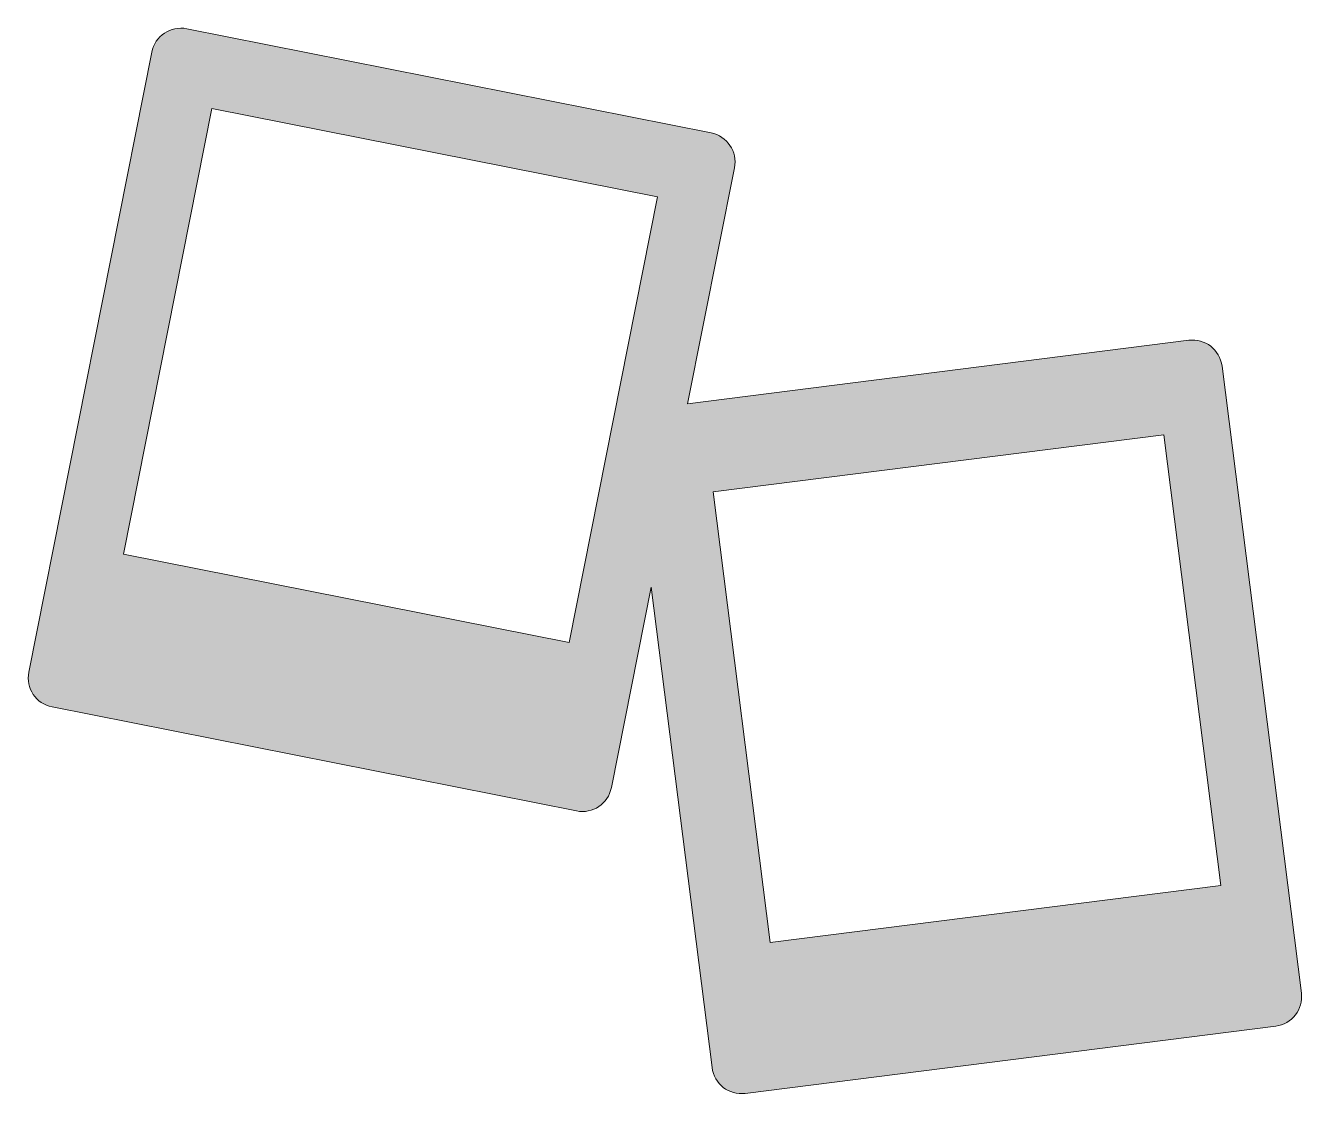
# Model space of a CAD drawing. Header units: inches. Extents: x 0 to 102, y 0 to 85.
import ezdxf

# ---------------------------------------------------------------- set-up
doc = ezdxf.new("R2010")
doc.units = ezdxf.units.IN
doc.header["$MEASUREMENT"] = 0
doc.layers.add('Layer 1', color=7, linetype='Continuous')

msp = doc.modelspace()

# ---------------------------------------------------------------- hatches: boundary and pattern name
at = {"layer": 'Layer 1', "true_color": 0xf6921e}
h = msp.add_hatch(color=30, dxfattribs=at)
h.dxf.hatch_style = 2
edge = h.paths.add_edge_path()
edge.add_spline(control_points=[(95.25, 58.05), (95.08, 59.35), (93.9, 60.27), (92.6, 60.11), (92.6, 60.11), (52.61, 55.04), (52.61, 55.04), (52.61, 55.04), (56.35, 73.87), (56.35, 73.87), (56.6, 75.16), (55.77, 76.4), (54.48, 76.66), (54.48, 76.66), (12.65, 84.96), (12.65, 84.96), (11.36, 85.22), (10.12, 84.38), (9.86, 83.1), (9.86, 83.1), (0.05, 33.63), (0.05, 33.63), (-0.21, 32.35), (0.62, 31.1), (1.91, 30.85), (1.91, 30.85), (43.74, 22.55), (43.74, 22.55), (45.03, 22.29), (46.28, 23.13), (46.53, 24.41), (46.53, 24.41), (49.71, 40.42), (49.71, 40.42), (49.71, 40.42), (54.56, 2.07), (54.56, 2.07), (54.73, 0.77), (55.91, -0.15), (57.21, 0.02), (57.21, 0.02), (99.53, 5.38), (99.53, 5.38), (100.83, 5.54), (101.75, 6.72), (101.58, 8.02), (101.58, 8.02), (95.25, 58.05), (95.25, 58.05)], knot_values=[0, 0, 0, 0, 1, 1, 1, 2, 2, 2, 3, 3, 3, 4, 4, 4, 5, 5, 5, 6, 6, 6, 7, 7, 7, 8, 8, 8, 9, 9, 9, 10, 10, 10, 11, 11, 11, 12, 12, 12, 13, 13, 13, 14, 14, 14, 15, 15, 15, 16, 16, 16, 16], degree=3, periodic=1)
h.paths.add_polyline_path([(43.15, 36), (7.6, 43.05), (14.65, 78.6), (50.2, 71.55)])
h.paths.add_polyline_path([(59.2, 12.06), (54.65, 48.01), (90.61, 52.56), (95.16, 16.61)])

# ---------------------------------------------------------------- linework, layer by layer
at = {"layer": 'Layer 1', "lineweight": 0}
for points in [[(43.15, 36), (7.6, 43.05), (14.65, 78.6), (50.2, 71.55), (43.15, 36)], [(59.2, 12.06), (54.65, 48.01), (90.61, 52.56), (95.16, 16.61), (59.2, 12.06)]]:
    msp.add_lwpolyline(points, dxfattribs=at)
msp.add_open_spline([(95.25, 58.05), (95.08, 59.35), (93.9, 60.27), (92.6, 60.11), (92.6, 60.11), (52.61, 55.04), (52.61, 55.04), (52.61, 55.04), (56.35, 73.87), (56.35, 73.87), (56.6, 75.16), (55.77, 76.4), (54.48, 76.66), (54.48, 76.66), (12.65, 84.96), (12.65, 84.96), (11.36, 85.22), (10.12, 84.38), (9.86, 83.1), (9.86, 83.1), (0.05, 33.63), (0.05, 33.63), (-0.21, 32.35), (0.62, 31.1), (1.91, 30.85), (1.91, 30.85), (43.74, 22.55), (43.74, 22.55), (45.03, 22.29), (46.28, 23.13), (46.53, 24.41), (46.53, 24.41), (49.71, 40.42), (49.71, 40.42), (49.71, 40.42), (54.56, 2.07), (54.56, 2.07), (54.73, 0.77), (55.91, -0.15), (57.21, 0.02), (57.21, 0.02), (99.53, 5.38), (99.53, 5.38), (100.83, 5.54), (101.75, 6.72), (101.58, 8.02), (101.58, 8.02), (95.25, 58.05), (95.25, 58.05)], degree=3, knots=[0, 0, 0, 0, 1, 1, 1, 2, 2, 2, 3, 3, 3, 4, 4, 4, 5, 5, 5, 6, 6, 6, 7, 7, 7, 8, 8, 8, 9, 9, 9, 10, 10, 10, 11, 11, 11, 12, 12, 12, 13, 13, 13, 14, 14, 14, 15, 15, 15, 16, 16, 16, 16], dxfattribs=at)

doc.saveas('drawing.dxf')
